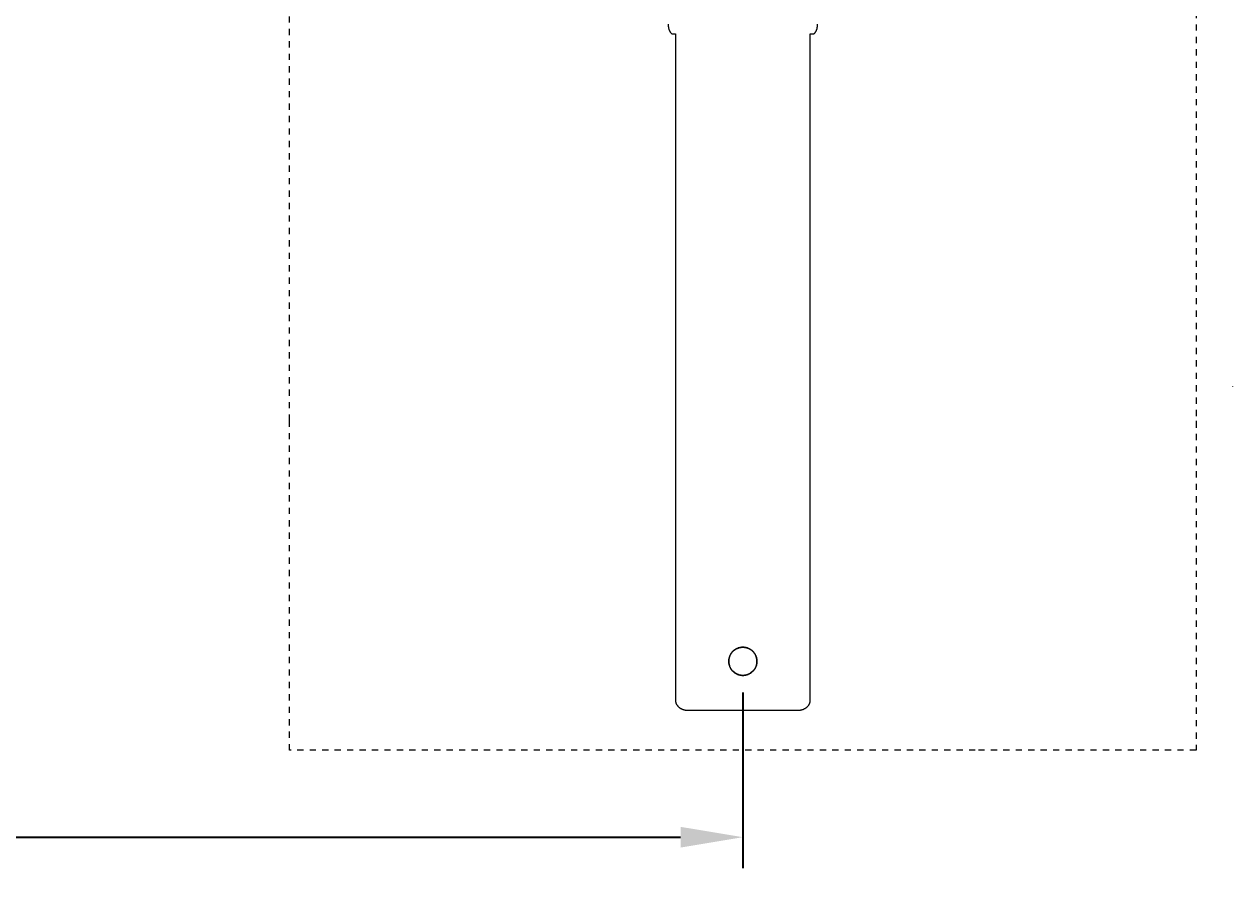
# Model space of a CAD drawing. Header units: inches. Extents: x -4 to 147, y -1 to 99.
# Drawn here: x 54.9 to 74.33, y -1.04 to 12.75 of the extents above; entities that cross this region are included whole.
import ezdxf

# ---------------------------------------------------------------- set-up
doc = ezdxf.new("R2010")
doc.units = ezdxf.units.IN
doc.linetypes.add('HIDDEN', pattern=[1.905, 1.27, -0.635])
for name, color, linetype, lineweight in [('ZANO_R', 7, 'Continuous', 0), ('ZANO_R_przerywana', 250, 'HIDDEN', 0), ('ZANO_W', 1, 'Continuous', 0)]:
    doc.layers.add(name, color=color, linetype=linetype, lineweight=lineweight)
doc.styles.get("Standard").update_dxf_attribs({"font": 'arial.ttf'})
doc.dimstyles.new('amerykanie', dxfattribs={"dimtxt": 50, "dimasz": 50, "dimexe": 0.5, "dimexo": 0.5, "dimgap": 1, "dimtad": 1, "dimdec": 0, "dimzin": 0, "dimlunit": 5, "dimtxsty": 'Standard', "dimcen": 0.09, "dimclrd": 1, "dimclre": 1, "dimclrt": 1, "dimazin": 0, "dimtfac": 1, "dimtdec": 0, "dimtmove": 0, "dimatfit": 3, "dimfxl": 1, "dimtzin": 0, "dimarcsym": 1})

# ---------------------------------------------------------------- blocks, each defined once
blk = doc.blocks.new('*D426')
at = {"layer": 'ZANO_W', "color": 1, "lineweight": -2}
for p, q in [((11.729, 2.002), (11.729, -0.826)), ((66.453, 2.002), (66.453, -0.826)), ((12.729, -0.326), (65.453, -0.326))]:
    blk.add_line(p, q, dxfattribs=at)
at = {"layer": 'ZANO_W', "color": 1}
for points in [[(12.729, -0.16), (12.729, -0.493), (11.729, -0.326)], [(65.453, -0.493), (65.453, -0.16), (66.453, -0.326)]]:
    blk.add_solid(points, dxfattribs=at)
at = {"layer": 'ZANO_W', "color": 1, "insert": (39.091, 0.82), "char_height": 1.25, "attachment_point": 5}
blk.add_mtext('54 3/4', dxfattribs=at)

msp = doc.modelspace()

# ---------------------------------------------------------------- linework, layer by layer
at = {"layer": 'ZANO_R'}
for p, q in [((65.25253, 12.74537), (65.2526, 12.73835)), ((65.2526, 12.73835), (65.25284, 12.73122)), ((65.25284, 12.73122), (65.25325, 12.724)), ((65.25325, 12.724), (65.25384, 12.71672)), ((65.25384, 12.71672), (65.25461, 12.70939)), ((65.25461, 12.70939), (65.25557, 12.70204)), ((65.25557, 12.70204), (65.25671, 12.6947)), ((65.25671, 12.6947), (65.25805, 12.68741)), ((65.25805, 12.68741), (65.25959, 12.68018)), ((65.25959, 12.68018), (65.26132, 12.67304)), ((65.26132, 12.67304), (65.26325, 12.66604)), ((65.26325, 12.66604), (65.26536, 12.6592)), ((65.26536, 12.6592), (65.26766, 12.65255)), ((65.26766, 12.65255), (65.26888, 12.6493)), ((65.26888, 12.6493), (65.27014, 12.64611)), ((65.27014, 12.64611), (65.27144, 12.64299)), ((65.27144, 12.64299), (65.27278, 12.63993)), ((65.27278, 12.63993), (65.27417, 12.63694)), ((65.27417, 12.63694), (65.27559, 12.63402)), ((65.27559, 12.63402), (65.27705, 12.63117)), ((65.27705, 12.63117), (65.27854, 12.62841)), ((67.62808, 12.62841), (67.62957, 12.63117)), ((67.62957, 12.63117), (67.63103, 12.63402)), ((67.63103, 12.63402), (67.63246, 12.63694)), ((67.63246, 12.63694), (67.63384, 12.63993)), ((67.63384, 12.63993), (67.63518, 12.64299)), ((67.63518, 12.64299), (67.63649, 12.64611)), ((67.63649, 12.64611), (67.63775, 12.6493)), ((67.63775, 12.6493), (67.63896, 12.65255)), ((67.63896, 12.65255), (67.64126, 12.6592)), ((67.64126, 12.6592), (67.64338, 12.66604)), ((67.64338, 12.66604), (67.6453, 12.67304)), ((67.6453, 12.67304), (67.64703, 12.68018)), ((67.64703, 12.68018), (67.64857, 12.68741)), ((67.64857, 12.68741), (67.64991, 12.6947)), ((67.64991, 12.6947), (67.65106, 12.70204)), ((67.65106, 12.70204), (67.65201, 12.70939)), ((67.65201, 12.70939), (67.65278, 12.71672)), ((67.65278, 12.71672), (67.65337, 12.724)), ((67.65337, 12.724), (67.65378, 12.73122)), ((67.65378, 12.73122), (67.65402, 12.73835)), ((67.65402, 12.73835), (67.6541, 12.74537)), ((65.27854, 12.62841), (65.28007, 12.62572)), ((65.28007, 12.62572), (65.28164, 12.62311)), ((65.28164, 12.62311), (65.28323, 12.62059)), ((65.28323, 12.62059), (65.28485, 12.61816)), ((65.28485, 12.61816), (65.2865, 12.61582)), ((65.2865, 12.61582), (65.28818, 12.61356)), ((65.28818, 12.61356), (65.28988, 12.6114)), ((65.28988, 12.6114), (65.2916, 12.60934)), ((65.2916, 12.60934), (65.29334, 12.60736)), ((65.29334, 12.60736), (65.2951, 12.60549)), ((65.2951, 12.60549), (65.29688, 12.60371)), ((65.29688, 12.60371), (65.29867, 12.60202)), ((65.29867, 12.60202), (65.30047, 12.60044)), ((65.30047, 12.60044), (65.30228, 12.59895)), ((65.30228, 12.59895), (65.30319, 12.59824)), ((65.30319, 12.59824), (65.3041, 12.59756)), ((65.3041, 12.59756), (65.30502, 12.5969)), ((65.30502, 12.5969), (65.30593, 12.59627)), ((65.30593, 12.59627), (65.30685, 12.59566)), ((65.30685, 12.59566), (65.30776, 12.59507)), ((65.30776, 12.59507), (65.30868, 12.59451)), ((65.30868, 12.59451), (65.3096, 12.59397)), ((65.3096, 12.59397), (65.31052, 12.59346)), ((65.31052, 12.59346), (65.31144, 12.59297)), ((65.31144, 12.59297), (65.31235, 12.5925)), ((65.31235, 12.5925), (65.31327, 12.59206)), ((65.31327, 12.59206), (65.31419, 12.59164)), ((65.31419, 12.59164), (65.31511, 12.59125)), ((65.31511, 12.59125), (65.31602, 12.59087)), ((65.31602, 12.59087), (65.31694, 12.59052)), ((65.31694, 12.59052), (65.31785, 12.5902)), ((65.31785, 12.5902), (65.31876, 12.58989)), ((65.31876, 12.58989), (65.31967, 12.58961)), ((65.31967, 12.58961), (65.32058, 12.58935)), ((65.32058, 12.58935), (65.32149, 12.58911)), ((65.32149, 12.58911), (65.32239, 12.5889)), ((65.32239, 12.5889), (65.32329, 12.5887)), ((65.32329, 12.5887), (65.32419, 12.58853)), ((65.32419, 12.58853), (65.32509, 12.58838)), ((65.32509, 12.58838), (65.32598, 12.58825)), ((65.32598, 12.58825), (65.32687, 12.58814)), ((65.32687, 12.58814), (65.32776, 12.58805)), ((65.32776, 12.58805), (65.32864, 12.58798)), ((65.32864, 12.58798), (65.32952, 12.58793)), ((65.32952, 12.58793), (65.33039, 12.5879)), ((65.33039, 12.5879), (65.33127, 12.58789)), ((65.33127, 12.58789), (65.37064, 12.58789)), ((65.37064, 12.58789), (65.37064, 3.0921)), ((67.53599, 3.0921), (67.53599, 12.58789)), ((67.53599, 12.58789), (67.57536, 12.58789)), ((67.57536, 12.58789), (67.57623, 12.5879)), ((67.57623, 12.5879), (67.57711, 12.58793)), ((67.57711, 12.58793), (67.57798, 12.58798)), ((67.57798, 12.58798), (67.57887, 12.58805)), ((67.57887, 12.58805), (67.57975, 12.58814)), ((67.57975, 12.58814), (67.58064, 12.58825)), ((67.58064, 12.58825), (67.58154, 12.58838)), ((67.58154, 12.58838), (67.58243, 12.58853)), ((67.58243, 12.58853), (67.58333, 12.5887)), ((67.58333, 12.5887), (67.58423, 12.5889)), ((67.58423, 12.5889), (67.58514, 12.58911)), ((67.58514, 12.58911), (67.58604, 12.58935)), ((67.58604, 12.58935), (67.58695, 12.58961)), ((67.58695, 12.58961), (67.58786, 12.58989)), ((67.58786, 12.58989), (67.58877, 12.5902)), ((67.58877, 12.5902), (67.58969, 12.59052)), ((67.58969, 12.59052), (67.5906, 12.59087)), ((67.5906, 12.59087), (67.59152, 12.59125)), ((67.59152, 12.59125), (67.59243, 12.59164)), ((67.59243, 12.59164), (67.59335, 12.59206)), ((67.59335, 12.59206), (67.59427, 12.5925)), ((67.59427, 12.5925), (67.59519, 12.59297)), ((67.59519, 12.59297), (67.5961, 12.59346)), ((67.5961, 12.59346), (67.59702, 12.59397)), ((67.59702, 12.59397), (67.59794, 12.59451)), ((67.59794, 12.59451), (67.59886, 12.59507)), ((67.59886, 12.59507), (67.59978, 12.59566)), ((67.59978, 12.59566), (67.60069, 12.59627)), ((67.60069, 12.59627), (67.60161, 12.5969)), ((67.60161, 12.5969), (67.60252, 12.59756)), ((67.60252, 12.59756), (67.60343, 12.59824)), ((67.60343, 12.59824), (67.60434, 12.59895)), ((67.60434, 12.59895), (67.60615, 12.60044)), ((67.60615, 12.60044), (67.60796, 12.60202)), ((67.60796, 12.60202), (67.60975, 12.60371)), ((67.60975, 12.60371), (67.61152, 12.60549)), ((67.61152, 12.60549), (67.61328, 12.60736)), ((67.61328, 12.60736), (67.61502, 12.60934)), ((67.61502, 12.60934), (67.61674, 12.6114)), ((67.61674, 12.6114), (67.61844, 12.61356)), ((67.61844, 12.61356), (67.62012, 12.61582)), ((67.62012, 12.61582), (67.62177, 12.61816)), ((67.62177, 12.61816), (67.62339, 12.62059)), ((67.62339, 12.62059), (67.62499, 12.62311)), ((67.62499, 12.62311), (67.62655, 12.62572)), ((67.62655, 12.62572), (67.62808, 12.62841)), ((74.33037, 6.92167), (74.33038, 6.92384)), ((73.73983, 6.37055), (73.73983, 6.35753)), ((65.37064, 3.0921), (65.37064, 1.87163)), ((67.53599, 1.87163), (67.53599, 3.0921)), ((66.38854, 2.71847), (66.39599, 2.72055)), ((66.40266, 2.72219), (66.39504, 2.7203)), ((66.39599, 2.72055), (66.4035, 2.72238)), ((66.41035, 2.72382), (66.40266, 2.72219)), ((66.4035, 2.72238), (66.41107, 2.72395)), ((66.41809, 2.72517), (66.41035, 2.72382)), ((66.41107, 2.72395), (66.41868, 2.72527)), ((66.42587, 2.72626), (66.41809, 2.72517)), ((66.41868, 2.72527), (66.42634, 2.72632)), ((66.43369, 2.72708), (66.42587, 2.72626)), ((66.42634, 2.72632), (66.43403, 2.72711)), ((66.44153, 2.72762), (66.43369, 2.72708)), ((66.43403, 2.72711), (66.44174, 2.72763)), ((66.44938, 2.7279), (66.44153, 2.72762)), ((66.44174, 2.72763), (66.44947, 2.7279)), ((66.45724, 2.7279), (66.44938, 2.7279)), ((66.44947, 2.7279), (66.4572, 2.7279)), ((66.4572, 2.7279), (66.46492, 2.72763)), ((66.46509, 2.72762), (66.45724, 2.7279)), ((66.46492, 2.72763), (66.47264, 2.7271)), ((66.47293, 2.72708), (66.46509, 2.72762)), ((66.47264, 2.7271), (66.48032, 2.72631)), ((66.48075, 2.72626), (66.47293, 2.72708)), ((66.48032, 2.72631), (66.48798, 2.72526)), ((66.48853, 2.72517), (66.48075, 2.72626)), ((66.48798, 2.72526), (66.4956, 2.72394)), ((66.49627, 2.72382), (66.48853, 2.72517)), ((66.4956, 2.72394), (66.50317, 2.72237)), ((66.50396, 2.72219), (66.49627, 2.72382)), ((66.50317, 2.72237), (66.51068, 2.72054)), ((66.51159, 2.7203), (66.50396, 2.72219)), ((66.51068, 2.72054), (66.51812, 2.71845)), ((66.22776, 2.52088), (66.22855, 2.52857)), ((66.22885, 2.53094), (66.22796, 2.52313)), ((66.22855, 2.52857), (66.2296, 2.53622)), ((66.23, 2.53871), (66.22885, 2.53094)), ((66.2296, 2.53622), (66.23092, 2.54384)), ((66.23143, 2.54644), (66.23, 2.53871)), ((66.23092, 2.54384), (66.23249, 2.55141)), ((66.23312, 2.55411), (66.23143, 2.54644)), ((66.23249, 2.55141), (66.23432, 2.55892)), ((66.23508, 2.56172), (66.23312, 2.55411)), ((66.23432, 2.55892), (66.23641, 2.56636)), ((66.2373, 2.56926), (66.23508, 2.56172)), ((66.23641, 2.56636), (66.23875, 2.57373)), ((66.23978, 2.57672), (66.2373, 2.56926)), ((66.23875, 2.57373), (66.24134, 2.58101)), ((66.24251, 2.58408), (66.23978, 2.57672)), ((66.24134, 2.58101), (66.24417, 2.5882)), ((66.24551, 2.59135), (66.24251, 2.58408)), ((66.24417, 2.5882), (66.24725, 2.59529)), ((66.24875, 2.59851), (66.24551, 2.59135)), ((66.24725, 2.59529), (66.25058, 2.60227)), ((66.25224, 2.60555), (66.24875, 2.59851)), ((66.25058, 2.60227), (66.25413, 2.60914)), ((66.25597, 2.61246), (66.25224, 2.60555)), ((66.25413, 2.60914), (66.25792, 2.61587)), ((66.25993, 2.61925), (66.25597, 2.61246)), ((66.25792, 2.61587), (66.26194, 2.62248)), ((66.26414, 2.62589), (66.25993, 2.61925)), ((66.26194, 2.62248), (66.26618, 2.62894)), ((66.26857, 2.63238), (66.26414, 2.62589)), ((66.26618, 2.62894), (66.27064, 2.63526)), ((66.27322, 2.63871), (66.26857, 2.63238)), ((66.27064, 2.63526), (66.27531, 2.64141)), ((66.27809, 2.64488), (66.27322, 2.63871)), ((66.27531, 2.64141), (66.28019, 2.64741)), ((66.28317, 2.65087), (66.27809, 2.64488)), ((66.28019, 2.64741), (66.28527, 2.65324)), ((66.28845, 2.65669), (66.28317, 2.65087)), ((66.28527, 2.65324), (66.29054, 2.65888)), ((66.29393, 2.66232), (66.28845, 2.65669)), ((66.29054, 2.65888), (66.29601, 2.66435)), ((66.29961, 2.66775), (66.29393, 2.66232)), ((66.29601, 2.66435), (66.30166, 2.66963)), ((66.30547, 2.67299), (66.29961, 2.66775)), ((66.30166, 2.66963), (66.30749, 2.6747)), ((66.31151, 2.67801), (66.30547, 2.67299)), ((66.30749, 2.6747), (66.31348, 2.67958)), ((66.31772, 2.68283), (66.31151, 2.67801)), ((66.31348, 2.67958), (66.31964, 2.68425)), ((66.32409, 2.68743), (66.31772, 2.68283)), ((66.31964, 2.68425), (66.32596, 2.68871)), ((66.33062, 2.6918), (66.32409, 2.68743)), ((66.32596, 2.68871), (66.33242, 2.69295)), ((66.3373, 2.69594), (66.33062, 2.6918)), ((66.33242, 2.69295), (66.33903, 2.69696)), ((66.34412, 2.69985), (66.3373, 2.69594)), ((66.33903, 2.69696), (66.34577, 2.70075)), ((66.35106, 2.70352), (66.34412, 2.69985)), ((66.34577, 2.70075), (66.35263, 2.70431)), ((66.35813, 2.70695), (66.35106, 2.70352)), ((66.35263, 2.70431), (66.35961, 2.70763)), ((66.36532, 2.71013), (66.35813, 2.70695)), ((66.35961, 2.70763), (66.3667, 2.71071)), ((66.37261, 2.71306), (66.36532, 2.71013)), ((66.3667, 2.71071), (66.37389, 2.71354)), ((66.38, 2.71573), (66.37261, 2.71306)), ((66.37389, 2.71354), (66.38118, 2.71613)), ((66.38748, 2.71815), (66.38, 2.71573)), ((66.38118, 2.71613), (66.38854, 2.71847)), ((66.39504, 2.7203), (66.38748, 2.71815)), ((66.51914, 2.71815), (66.51159, 2.7203)), ((66.51812, 2.71845), (66.52549, 2.71611)), ((66.52662, 2.71573), (66.51914, 2.71815)), ((66.52549, 2.71611), (66.53277, 2.71353)), ((66.53401, 2.71306), (66.52662, 2.71573)), ((66.53277, 2.71353), (66.53996, 2.71069)), ((66.5413, 2.71013), (66.53401, 2.71306)), ((66.53996, 2.71069), (66.54705, 2.70761)), ((66.54849, 2.70695), (66.5413, 2.71013)), ((66.54705, 2.70761), (66.55403, 2.70429)), ((66.55556, 2.70352), (66.54849, 2.70695)), ((66.55403, 2.70429), (66.5609, 2.70073)), ((66.56251, 2.69985), (66.55556, 2.70352)), ((66.5609, 2.70073), (66.56763, 2.69694)), ((66.56932, 2.69594), (66.56251, 2.69985)), ((66.56763, 2.69694), (66.57424, 2.69293)), ((66.576, 2.6918), (66.56932, 2.69594)), ((66.57424, 2.69293), (66.5807, 2.68869)), ((66.58253, 2.68743), (66.576, 2.6918)), ((66.5807, 2.68869), (66.58701, 2.68423)), ((66.5889, 2.68283), (66.58253, 2.68743)), ((66.58701, 2.68423), (66.59317, 2.67956)), ((66.59511, 2.67801), (66.5889, 2.68283)), ((66.59317, 2.67956), (66.59917, 2.67468)), ((66.60115, 2.67299), (66.59511, 2.67801)), ((66.59917, 2.67468), (66.605, 2.6696)), ((66.60701, 2.66775), (66.60115, 2.67299)), ((66.605, 2.6696), (66.61064, 2.66432)), ((66.61269, 2.66232), (66.60701, 2.66775)), ((66.61064, 2.66432), (66.61611, 2.65885)), ((66.61817, 2.65669), (66.61269, 2.66232)), ((66.61611, 2.65885), (66.62138, 2.6532)), ((66.62346, 2.65087), (66.61817, 2.65669)), ((66.62138, 2.6532), (66.62646, 2.64738)), ((66.62854, 2.64488), (66.62346, 2.65087)), ((66.62646, 2.64738), (66.63134, 2.64138)), ((66.63341, 2.63871), (66.62854, 2.64488)), ((66.63134, 2.64138), (66.63601, 2.63522)), ((66.63806, 2.63238), (66.63341, 2.63871)), ((66.63601, 2.63522), (66.64047, 2.6289)), ((66.64249, 2.62589), (66.63806, 2.63238)), ((66.64047, 2.6289), (66.64471, 2.62244)), ((66.64669, 2.61925), (66.64249, 2.62589)), ((66.64471, 2.62244), (66.64872, 2.61584)), ((66.65066, 2.61246), (66.64669, 2.61925)), ((66.64872, 2.61584), (66.65251, 2.6091)), ((66.65439, 2.60555), (66.65066, 2.61246)), ((66.65251, 2.6091), (66.65607, 2.60223)), ((66.65788, 2.59851), (66.65439, 2.60555)), ((66.65607, 2.60223), (66.65939, 2.59525)), ((66.66112, 2.59135), (66.65788, 2.59851)), ((66.65939, 2.59525), (66.66247, 2.58816)), ((66.66411, 2.58408), (66.66112, 2.59135)), ((66.66247, 2.58816), (66.6653, 2.58097)), ((66.66685, 2.57672), (66.66411, 2.58408)), ((66.6653, 2.58097), (66.66789, 2.57369)), ((66.66933, 2.56926), (66.66685, 2.57672)), ((66.66789, 2.57369), (66.67023, 2.56632)), ((66.67155, 2.56172), (66.66933, 2.56926)), ((66.67023, 2.56632), (66.67231, 2.55888)), ((66.6735, 2.55411), (66.67155, 2.56172)), ((66.67231, 2.55888), (66.67414, 2.55137)), ((66.67519, 2.54644), (66.6735, 2.55411)), ((66.67414, 2.55137), (66.67571, 2.5438)), ((66.67662, 2.53871), (66.67519, 2.54644)), ((66.67571, 2.5438), (66.67702, 2.53618)), ((66.67777, 2.53094), (66.67662, 2.53871)), ((66.67702, 2.53618), (66.67808, 2.52852)), ((66.67866, 2.52313), (66.67777, 2.53094)), ((66.67808, 2.52852), (66.67887, 2.52083)), ((66.22701, 2.50745), (66.22694, 2.49959)), ((66.22694, 2.49959), (66.22715, 2.49173)), ((66.22697, 2.50544), (66.22723, 2.51316)), ((66.22697, 2.49771), (66.22697, 2.50544)), ((66.22723, 2.48998), (66.22697, 2.49771)), ((66.22735, 2.5153), (66.22701, 2.50745)), ((66.22715, 2.49173), (66.22762, 2.48389)), ((66.22723, 2.51316), (66.22776, 2.52088)), ((66.22776, 2.48227), (66.22723, 2.48998)), ((66.22796, 2.52313), (66.22735, 2.5153)), ((66.22762, 2.48389), (66.22837, 2.47607)), ((66.22855, 2.47458), (66.22776, 2.48227)), ((66.22837, 2.47607), (66.22939, 2.46827)), ((66.2296, 2.46692), (66.22855, 2.47458)), ((66.22939, 2.46827), (66.23068, 2.46052)), ((66.23091, 2.45931), (66.2296, 2.46692)), ((66.23068, 2.46052), (66.23224, 2.45282)), ((66.23248, 2.45174), (66.23091, 2.45931)), ((66.23224, 2.45282), (66.23407, 2.44518)), ((66.23431, 2.44423), (66.23248, 2.45174)), ((66.23407, 2.44518), (66.23615, 2.4376)), ((66.2364, 2.43678), (66.23431, 2.44423)), ((66.23615, 2.4376), (66.2385, 2.4301)), ((66.23873, 2.42942), (66.2364, 2.43678)), ((66.2385, 2.4301), (66.24111, 2.42269)), ((66.24132, 2.42213), (66.23873, 2.42942)), ((66.24111, 2.42269), (66.24398, 2.41537)), ((66.24416, 2.41494), (66.24132, 2.42213)), ((66.24398, 2.41537), (66.2471, 2.40816)), ((66.24724, 2.40785), (66.24416, 2.41494)), ((66.2471, 2.40816), (66.25046, 2.40106)), ((66.25056, 2.40087), (66.24724, 2.40785)), ((66.25046, 2.40106), (66.25407, 2.39408)), ((66.25411, 2.39401), (66.25056, 2.40087)), ((66.25407, 2.39408), (66.25792, 2.38723)), ((66.2579, 2.38727), (66.25411, 2.39401)), ((66.26191, 2.38066), (66.2579, 2.38727)), ((66.25792, 2.38723), (66.26201, 2.38052)), ((66.26615, 2.3742), (66.26191, 2.38066)), ((66.26201, 2.38052), (66.26632, 2.37395)), ((66.27061, 2.36788), (66.26615, 2.3742)), ((66.26632, 2.37395), (66.27086, 2.36754)), ((66.27528, 2.36172), (66.27061, 2.36788)), ((66.27086, 2.36754), (66.27562, 2.36129)), ((66.28016, 2.35573), (66.27528, 2.36172)), ((66.27562, 2.36129), (66.2806, 2.3552)), ((66.28524, 2.3499), (66.28016, 2.35573)), ((66.2806, 2.3552), (66.28578, 2.3493)), ((66.29051, 2.34425), (66.28524, 2.3499)), ((66.28578, 2.3493), (66.29117, 2.34358)), ((66.29598, 2.33878), (66.29051, 2.34425)), ((66.29117, 2.34358), (66.29675, 2.33804)), ((66.30163, 2.33351), (66.29598, 2.33878)), ((66.29675, 2.33804), (66.30252, 2.33271)), ((66.30745, 2.32843), (66.30163, 2.33351)), ((66.30252, 2.33271), (66.30847, 2.32758)), ((66.59815, 2.32758), (66.6041, 2.33271)), ((66.60496, 2.33348), (66.59914, 2.3284)), ((66.6041, 2.33271), (66.60987, 2.33804)), ((66.61061, 2.33875), (66.60496, 2.33348)), ((66.60987, 2.33804), (66.61545, 2.34358)), ((66.61608, 2.34422), (66.61061, 2.33875)), ((66.61545, 2.34358), (66.62084, 2.3493)), ((66.62136, 2.34987), (66.61608, 2.34422)), ((66.62084, 2.3493), (66.62602, 2.3552)), ((66.62644, 2.35569), (66.62136, 2.34987)), ((66.62602, 2.3552), (66.631, 2.36129)), ((66.63131, 2.36169), (66.62644, 2.35569)), ((66.631, 2.36129), (66.63576, 2.36754)), ((66.63599, 2.36785), (66.63131, 2.36169)), ((66.63576, 2.36754), (66.6403, 2.37395)), ((66.64044, 2.37416), (66.63599, 2.36785)), ((66.6403, 2.37395), (66.64462, 2.38052)), ((66.64468, 2.38063), (66.64044, 2.37416)), ((66.64462, 2.38052), (66.6487, 2.38723)), ((66.6487, 2.38723), (66.64468, 2.38063)), ((66.6487, 2.38723), (66.65255, 2.39408)), ((66.65249, 2.39397), (66.6487, 2.38723)), ((66.65605, 2.40083), (66.65249, 2.39397)), ((66.65255, 2.39408), (66.65616, 2.40106)), ((66.65937, 2.40781), (66.65605, 2.40083)), ((66.65616, 2.40106), (66.65953, 2.40816)), ((66.66245, 2.4149), (66.65937, 2.40781)), ((66.65953, 2.40816), (66.66264, 2.41537)), ((66.66528, 2.42209), (66.66245, 2.4149)), ((66.66264, 2.41537), (66.66551, 2.42269)), ((66.66787, 2.42937), (66.66528, 2.42209)), ((66.66551, 2.42269), (66.66812, 2.4301)), ((66.67021, 2.43674), (66.66787, 2.42937)), ((66.66812, 2.4301), (66.67047, 2.4376)), ((66.6723, 2.44419), (66.67021, 2.43674)), ((66.67047, 2.4376), (66.67256, 2.44518)), ((66.67413, 2.4517), (66.6723, 2.44419)), ((66.67256, 2.44518), (66.67438, 2.45282)), ((66.6757, 2.45926), (66.67413, 2.4517)), ((66.67438, 2.45282), (66.67594, 2.46052)), ((66.67702, 2.46688), (66.6757, 2.45926)), ((66.67594, 2.46052), (66.67723, 2.46827)), ((66.67807, 2.47454), (66.67702, 2.46688)), ((66.67723, 2.46827), (66.67825, 2.47607)), ((66.67886, 2.48223), (66.67807, 2.47454)), ((66.67825, 2.47607), (66.679, 2.48389)), ((66.67927, 2.5153), (66.67866, 2.52313)), ((66.67939, 2.48994), (66.67886, 2.48223)), ((66.67887, 2.52083), (66.67939, 2.51312)), ((66.679, 2.48389), (66.67948, 2.49173)), ((66.67961, 2.50745), (66.67927, 2.5153)), ((66.67939, 2.51312), (66.67966, 2.5054)), ((66.67966, 2.49767), (66.67939, 2.48994)), ((66.67948, 2.49173), (66.67968, 2.49959)), ((66.67968, 2.49959), (66.67961, 2.50745)), ((66.67966, 2.5054), (66.67966, 2.49767)), ((66.31345, 2.32355), (66.30745, 2.32843)), ((66.30847, 2.32758), (66.31459, 2.32265)), ((66.31961, 2.31888), (66.31345, 2.32355)), ((66.31459, 2.32265), (66.32089, 2.31795)), ((66.32592, 2.31442), (66.31961, 2.31888)), ((66.32089, 2.31795), (66.32734, 2.31346)), ((66.33239, 2.31018), (66.32592, 2.31442)), ((66.32734, 2.31346), (66.33394, 2.3092)), ((66.33899, 2.30616), (66.33239, 2.31018)), ((66.33394, 2.3092), (66.34069, 2.30518)), ((66.34573, 2.30237), (66.33899, 2.30616)), ((66.34069, 2.30518), (66.34757, 2.30139)), ((66.35259, 2.29882), (66.34573, 2.30237)), ((66.34757, 2.30139), (66.35458, 2.29784)), ((66.35957, 2.2955), (66.35259, 2.29882)), ((66.35458, 2.29784), (66.36171, 2.29453)), ((66.36666, 2.29241), (66.35957, 2.2955)), ((66.36171, 2.29453), (66.36895, 2.29148)), ((66.37385, 2.28958), (66.36666, 2.29241)), ((66.36895, 2.29148), (66.3763, 2.28868)), ((66.38113, 2.28699), (66.37385, 2.28958)), ((66.3763, 2.28868), (66.38373, 2.28613)), ((66.3885, 2.28465), (66.38113, 2.28699)), ((66.38373, 2.28613), (66.39125, 2.28385)), ((66.39594, 2.28256), (66.3885, 2.28465)), ((66.39125, 2.28385), (66.39884, 2.28183)), ((66.40345, 2.28073), (66.39594, 2.28256)), ((66.39884, 2.28183), (66.4065, 2.28007)), ((66.41102, 2.27916), (66.40345, 2.28073)), ((66.4065, 2.28007), (66.41422, 2.27858)), ((66.41864, 2.27785), (66.41102, 2.27916)), ((66.41422, 2.27858), (66.42198, 2.27735)), ((66.4263, 2.27679), (66.41864, 2.27785)), ((66.42198, 2.27735), (66.42978, 2.2764)), ((66.43399, 2.276), (66.4263, 2.27679)), ((66.42978, 2.2764), (66.43761, 2.27572)), ((66.4417, 2.27547), (66.43399, 2.276)), ((66.43761, 2.27572), (66.44545, 2.27531)), ((66.44942, 2.27521), (66.4417, 2.27547)), ((66.44545, 2.27531), (66.45331, 2.27517)), ((66.45715, 2.27521), (66.44942, 2.27521)), ((66.45331, 2.27517), (66.46117, 2.27531)), ((66.46488, 2.27547), (66.45715, 2.27521)), ((66.46117, 2.27531), (66.46902, 2.27572)), ((66.47259, 2.276), (66.46488, 2.27547)), ((66.46902, 2.27572), (66.47684, 2.2764)), ((66.48028, 2.27679), (66.47259, 2.276)), ((66.47684, 2.2764), (66.48464, 2.27735)), ((66.48794, 2.27784), (66.48028, 2.27679)), ((66.48464, 2.27735), (66.49241, 2.27858)), ((66.49556, 2.27915), (66.48794, 2.27784)), ((66.49241, 2.27858), (66.50012, 2.28007)), ((66.50313, 2.28072), (66.49556, 2.27915)), ((66.50012, 2.28007), (66.50778, 2.28183)), ((66.51064, 2.28255), (66.50313, 2.28072)), ((66.50778, 2.28183), (66.51537, 2.28385)), ((66.51808, 2.28464), (66.51064, 2.28255)), ((66.51537, 2.28385), (66.52289, 2.28613)), ((66.52545, 2.28698), (66.51808, 2.28464)), ((66.52289, 2.28613), (66.53033, 2.28868)), ((66.53273, 2.28956), (66.52545, 2.28698)), ((66.53033, 2.28868), (66.53767, 2.29148)), ((66.53992, 2.2924), (66.53273, 2.28956)), ((66.53767, 2.29148), (66.54491, 2.29453)), ((66.54701, 2.29548), (66.53992, 2.2924)), ((66.54491, 2.29453), (66.55204, 2.29784)), ((66.55399, 2.2988), (66.54701, 2.29548)), ((66.55204, 2.29784), (66.55905, 2.30139)), ((66.56086, 2.30235), (66.55399, 2.2988)), ((66.55905, 2.30139), (66.56593, 2.30518)), ((66.5676, 2.30614), (66.56086, 2.30235)), ((66.56593, 2.30518), (66.57268, 2.3092)), ((66.5742, 2.31016), (66.5676, 2.30614)), ((66.57268, 2.3092), (66.57928, 2.31346)), ((66.58066, 2.31439), (66.5742, 2.31016)), ((66.57928, 2.31346), (66.58574, 2.31795)), ((66.58698, 2.31885), (66.58066, 2.31439)), ((66.58574, 2.31795), (66.59203, 2.32265)), ((66.59314, 2.32352), (66.58698, 2.31885)), ((66.59203, 2.32265), (66.59815, 2.32758)), ((66.59914, 2.3284), (66.59314, 2.32352)), ((65.37064, 1.87163), (65.3707, 1.86774)), ((65.3707, 1.86774), (65.37089, 1.86385)), ((65.37089, 1.86385), (65.3712, 1.85997)), ((65.3712, 1.85997), (65.37162, 1.85609)), ((65.37162, 1.85609), (65.37217, 1.85224)), ((65.37217, 1.85224), (65.37284, 1.8484)), ((65.37284, 1.8484), (65.37363, 1.84459)), ((65.37363, 1.84459), (65.37454, 1.8408)), ((65.37454, 1.8408), (65.3756, 1.8369)), ((65.3756, 1.8369), (65.37679, 1.83303)), ((65.37679, 1.83303), (65.3781, 1.8292)), ((65.3781, 1.8292), (65.37952, 1.82541)), ((65.37952, 1.82541), (65.38106, 1.82167)), ((65.38106, 1.82167), (65.38271, 1.81797)), ((65.38271, 1.81797), (65.38447, 1.81433)), ((65.38447, 1.81433), (65.38633, 1.81074)), ((65.38633, 1.81074), (65.38836, 1.80709)), ((65.38836, 1.80709), (65.39049, 1.8035)), ((65.39049, 1.8035), (65.39272, 1.79998)), ((65.39272, 1.79998), (65.39506, 1.79652)), ((65.39506, 1.79652), (65.39749, 1.79312)), ((65.39749, 1.79312), (65.40001, 1.78979)), ((65.40001, 1.78979), (65.40262, 1.78653)), ((65.40262, 1.78653), (65.40531, 1.78334)), ((65.40531, 1.78334), (65.40813, 1.78017)), ((65.40813, 1.78017), (65.41104, 1.77707)), ((65.41104, 1.77707), (65.41402, 1.77405)), ((65.41402, 1.77405), (65.41708, 1.7711)), ((65.41708, 1.7711), (65.42021, 1.76823)), ((65.42021, 1.76823), (65.42341, 1.76543)), ((65.42341, 1.76543), (65.42667, 1.76271)), ((65.42667, 1.76271), (65.42999, 1.76006)), ((65.42999, 1.76006), (65.43365, 1.75729)), ((65.43365, 1.75729), (65.43737, 1.7546)), ((65.43737, 1.7546), (65.44116, 1.752)), ((65.44116, 1.752), (65.445, 1.7495)), ((65.445, 1.7495), (65.44891, 1.74708)), ((67.45772, 1.74708), (67.46162, 1.7495)), ((67.46162, 1.7495), (67.46546, 1.752)), ((67.46546, 1.752), (67.46925, 1.7546)), ((67.46925, 1.7546), (67.47297, 1.75729)), ((67.47297, 1.75729), (67.47663, 1.76006)), ((67.47663, 1.76006), (67.47995, 1.76271)), ((67.47995, 1.76271), (67.48321, 1.76543)), ((67.48321, 1.76543), (67.48641, 1.76823)), ((67.48641, 1.76823), (67.48954, 1.7711)), ((67.48954, 1.7711), (67.4926, 1.77405)), ((67.4926, 1.77405), (67.49558, 1.77707)), ((67.49558, 1.77707), (67.49849, 1.78017)), ((67.49849, 1.78017), (67.50131, 1.78334)), ((67.50131, 1.78334), (67.50401, 1.78653)), ((67.50401, 1.78653), (67.50662, 1.78979)), ((67.50662, 1.78979), (67.50914, 1.79312)), ((67.50914, 1.79312), (67.51156, 1.79652)), ((67.51156, 1.79652), (67.5139, 1.79998)), ((67.5139, 1.79998), (67.51613, 1.8035)), ((67.51613, 1.8035), (67.51827, 1.80709)), ((67.51827, 1.80709), (67.52029, 1.81074)), ((67.52029, 1.81074), (67.52216, 1.81433)), ((67.52216, 1.81433), (67.52391, 1.81797)), ((67.52391, 1.81797), (67.52556, 1.82167)), ((67.52556, 1.82167), (67.5271, 1.82541)), ((67.5271, 1.82541), (67.52853, 1.8292)), ((67.52853, 1.8292), (67.52983, 1.83303)), ((67.52983, 1.83303), (67.53102, 1.8369)), ((67.53102, 1.8369), (67.53208, 1.8408)), ((67.53208, 1.8408), (67.53299, 1.84459)), ((67.53299, 1.84459), (67.53378, 1.8484)), ((67.53378, 1.8484), (67.53445, 1.85224)), ((67.53445, 1.85224), (67.535, 1.85609)), ((67.535, 1.85609), (67.53543, 1.85997)), ((67.53543, 1.85997), (67.53574, 1.86385)), ((67.53574, 1.86385), (67.53592, 1.86774)), ((67.53592, 1.86774), (67.53599, 1.87163)), ((65.44891, 1.74708), (65.45286, 1.74475)), ((65.45286, 1.74475), (65.45687, 1.7425)), ((65.45687, 1.7425), (65.46093, 1.74035)), ((65.46093, 1.74035), (65.46503, 1.73828)), ((65.46503, 1.73828), (65.46918, 1.7363)), ((65.46918, 1.7363), (65.47337, 1.73441)), ((65.47337, 1.73441), (65.47759, 1.7326)), ((65.47759, 1.7326), (65.48186, 1.73088)), ((65.48186, 1.73088), (65.48615, 1.72925)), ((65.48615, 1.72925), (65.49048, 1.7277)), ((65.49048, 1.7277), (65.49484, 1.72624)), ((65.49484, 1.72624), (65.49953, 1.72477)), ((65.49953, 1.72477), (65.50425, 1.7234)), ((65.50425, 1.7234), (65.509, 1.72212)), ((65.509, 1.72212), (65.51377, 1.72094)), ((65.51377, 1.72094), (65.51856, 1.71985)), ((65.51856, 1.71985), (65.52338, 1.71886)), ((65.52338, 1.71886), (65.52821, 1.71797)), ((65.52821, 1.71797), (65.53306, 1.71717)), ((65.53306, 1.71717), (65.53794, 1.71646)), ((65.53794, 1.71646), (65.54283, 1.71584)), ((65.54283, 1.71584), (65.54773, 1.71532)), ((65.54773, 1.71532), (65.55264, 1.7149)), ((65.55264, 1.7149), (65.55756, 1.71457)), ((65.55756, 1.71457), (65.56248, 1.71433)), ((65.56248, 1.71433), (65.56741, 1.71419)), ((65.56741, 1.71419), (65.57233, 1.71415)), ((65.57233, 1.71415), (65.78141, 1.71415)), ((65.78141, 1.71415), (65.81961, 1.71415)), ((65.81961, 1.71415), (67.08702, 1.71415)), ((67.08702, 1.71415), (67.12521, 1.71415)), ((67.12521, 1.71415), (67.33429, 1.71415)), ((67.33429, 1.71415), (67.33921, 1.71419)), ((67.33921, 1.71419), (67.34414, 1.71433)), ((67.34414, 1.71433), (67.34906, 1.71457)), ((67.34906, 1.71457), (67.35398, 1.7149)), ((67.35398, 1.7149), (67.35889, 1.71532)), ((67.35889, 1.71532), (67.36379, 1.71584)), ((67.36379, 1.71584), (67.36868, 1.71646)), ((67.36868, 1.71646), (67.37356, 1.71717)), ((67.37356, 1.71717), (67.37841, 1.71797)), ((67.37841, 1.71797), (67.38325, 1.71886)), ((67.38325, 1.71886), (67.38806, 1.71985)), ((67.38806, 1.71985), (67.39286, 1.72094)), ((67.39286, 1.72094), (67.39763, 1.72212)), ((67.39763, 1.72212), (67.40237, 1.7234)), ((67.40237, 1.7234), (67.40709, 1.72477)), ((67.40709, 1.72477), (67.41179, 1.72624)), ((67.41179, 1.72624), (67.41614, 1.7277)), ((67.41614, 1.7277), (67.42047, 1.72925)), ((67.42047, 1.72925), (67.42477, 1.73088)), ((67.42477, 1.73088), (67.42903, 1.7326)), ((67.42903, 1.7326), (67.43326, 1.73441)), ((67.43326, 1.73441), (67.43745, 1.7363)), ((67.43745, 1.7363), (67.44159, 1.73828)), ((67.44159, 1.73828), (67.4457, 1.74035)), ((67.4457, 1.74035), (67.44975, 1.7425)), ((67.44975, 1.7425), (67.45376, 1.74475)), ((67.45376, 1.74475), (67.45772, 1.74708))]:
    msp.add_line(p, q, dxfattribs=at)
msp.add_circle((66.45331, 2.50153), 0.22637, dxfattribs=at)
at = {"layer": 'ZANO_R_przerywana', "ltscale": 0.05}
for p, q in [((59.16679, 6.37055), (59.16679, 13.54219)), ((73.73983, 13.54219), (73.73983, 6.37055)), ((59.16679, 6.35753), (59.16679, 6.37055)), ((59.16679, 1.07122), (59.16679, 6.35753)), ((73.73983, 6.35753), (73.73983, 1.07122)), ((70.19039, 1.07122), (59.16679, 1.07122)), ((73.73983, 1.07122), (70.19039, 1.07122))]:
    msp.add_line(p, q, dxfattribs=at)

# ---------------------------------------------------------------- dimensions: what is measured, and where the dimension line sits
at = {"layer": 'ZANO_W'}
dim = msp.add_linear_dim(base=(66.45331, -0.32648), p1=(11.7289, 2.50155), p2=(66.45331, 2.50155), dimstyle='amerykanie', override={"dimtxt": 1.25, "dimasz": 1, "dimgap": 0.5, "dimdec": 4, "dimaunit": 1, "dimadec": 1, "dimtdec": 4, "dimtmove": 1, "dimfrac": 2}, dxfattribs=at)
dim.commit()
dim.dimension.update_dxf_attribs({"geometry": '*D426', "text_midpoint": (39.09111, 0.82027)})

doc.saveas('drawing.dxf')
